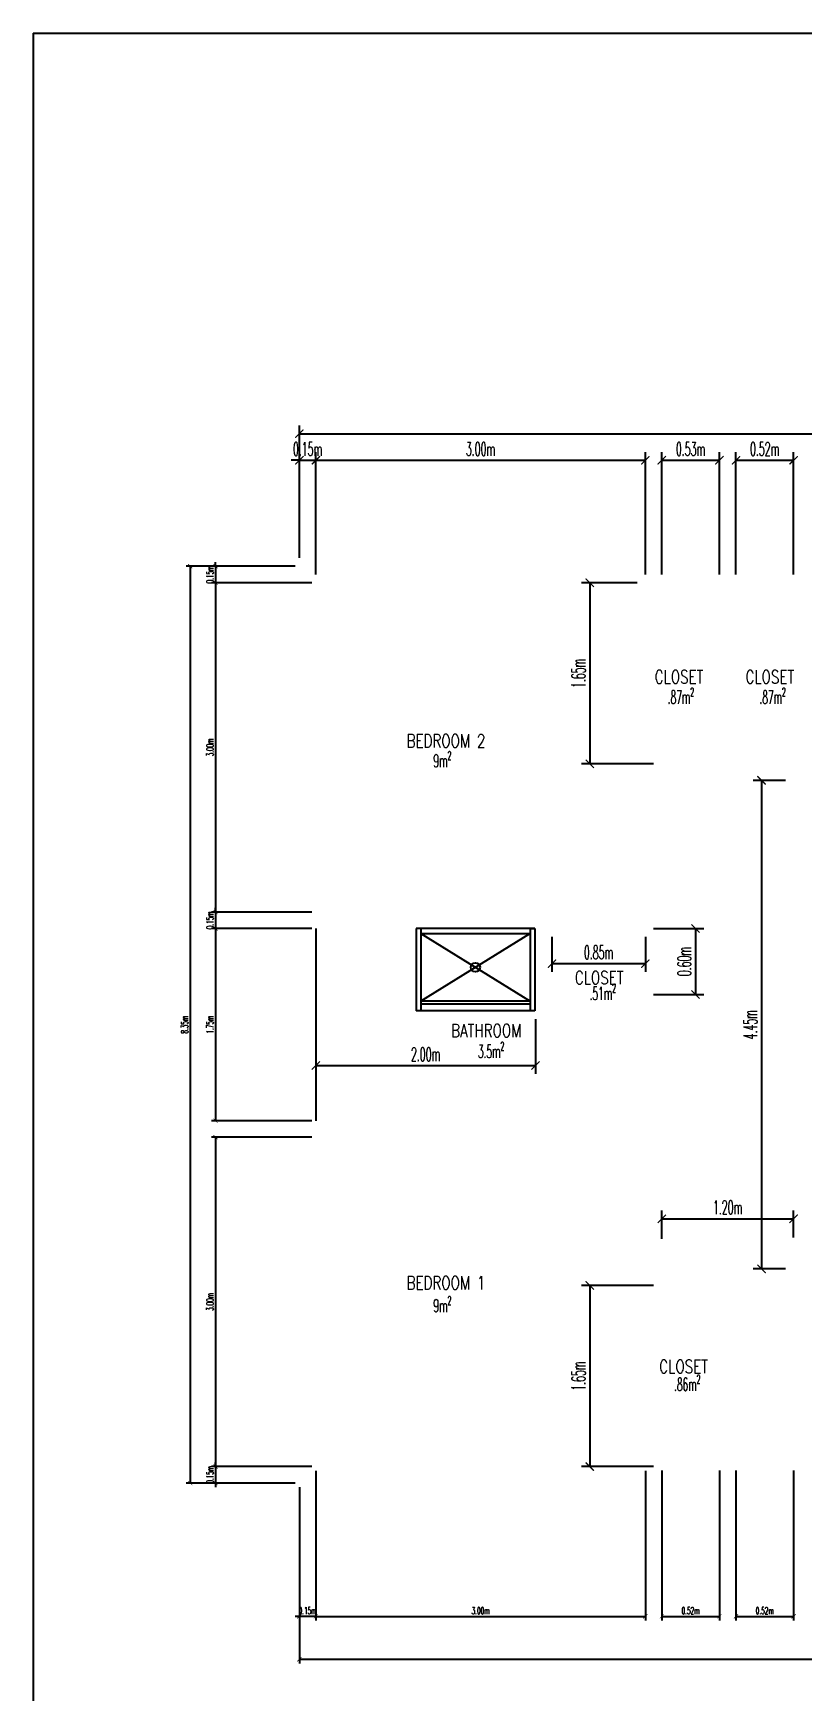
# Model space of a CAD drawing. Header units: metres. Extents: x 2200 to 70418, y 2356 to 27441.
# Drawn here: x 2200 to 9199, y 12325 to 27422 of the extents above; entities that cross this region are included whole.
import ezdxf

# ---------------------------------------------------------------- set-up
doc = ezdxf.new("R2010")
doc.units = ezdxf.units.M
doc.header["$LTSCALE"] = 0.5
doc.layers.get('Defpoints').update_dxf_attribs({"color": 140})
doc.layers.add('A-SKETCH', color=7, linetype='Continuous')
doc.layers.add('G-Anno-Dims', color=151, linetype='Continuous', lineweight=25)
doc.layers.add('P-Fixt', color=131, linetype='Continuous', lineweight=25)
doc.styles.add('Annotative', font='romans.shx', dxfattribs={"width": 0.5})
doc.styles.add('Arch-Dim', font='romans.shx', dxfattribs={"width": 0.5})
doc.styles.get("Standard").update_dxf_attribs({"font": 'romans.shx', "width": 0.75})
doc.dimstyles.new('Annotative m', dxfattribs={"dimscale": 100, "dimtxt": 2.5, "dimasz": 1.5, "dimexe": 1.5, "dimexo": 1.5, "dimgap": 0.8, "dimtad": 1, "dimlfac": 0.001, "dimzin": 3, "dimdsep": 46, "dimtxsty": 'Arch-Dim', "dimblk": 'ARCHTICK', "dimcen": 2.5, "dimazin": 2, "dimtfac": 0.75, "dimtix": 1, "dimtmove": 2, "dimatfit": 3, "dimfxl": 1, "dimtolj": 1, "dimtzin": 0, "dimarcsym": 0})

# ---------------------------------------------------------------- blocks, each defined once
blk = doc.blocks.new('_ArchTick')
at = {"color": 0, "linetype": 'ByBlock', "const_width": 0.15}
blk.add_lwpolyline([(-0.5, -0.5), (0.5, 0.5)], dxfattribs=at)
blk = doc.blocks.new('*D12')
at = {"layer": 'Defpoints', "color": 0}
for p in [(4774, 18517), (6774, 18517), (6774, 18020)]:
    blk.add_point(p, dxfattribs=at)
at = {"layer": 'G-Anno-Dims', "color": 0, "lineweight": -2}
for p, q in [((4774, 18442), (4774, 17945)), ((6774, 18442), (6774, 17945)), ((4774, 18020), (6774, 18020))]:
    blk.add_line(p, q, dxfattribs=at)
at = {"layer": 'G-Anno-Dims', "color": 0, "lineweight": -2, "xscale": 75, "yscale": 75, "zscale": 75, "rotation": 180}
blk.add_blockref('_ArchTick', (4774, 18020), dxfattribs=at)
at = {"layer": 'G-Anno-Dims', "color": 0, "lineweight": -2, "xscale": 75, "yscale": 75, "zscale": 75}
blk.add_blockref('_ArchTick', (6774, 18020), dxfattribs=at)
at = {"layer": 'G-Anno-Dims', "color": 0, "insert": (5774, 18122), "char_height": 125, "attachment_point": 5, "style": 'Arch-Dim'}
blk.add_mtext('\\A1;2.00m', dxfattribs=at)
blk = doc.blocks.new('*D13')
at = {"layer": 'Defpoints', "color": 0}
for p in [(6924, 19267), (7774, 19267), (7774, 18948)]:
    blk.add_point(p, dxfattribs=at)
at = {"layer": 'G-Anno-Dims', "color": 0, "lineweight": -2}
for p, q in [((6924, 19192), (6924, 18873)), ((7774, 19192), (7774, 18873)), ((6924, 18948), (7774, 18948))]:
    blk.add_line(p, q, dxfattribs=at)
at = {"layer": 'G-Anno-Dims', "color": 0, "lineweight": -2, "xscale": 75, "yscale": 75, "zscale": 75, "rotation": 180}
blk.add_blockref('_ArchTick', (6924, 18948), dxfattribs=at)
at = {"layer": 'G-Anno-Dims', "color": 0, "lineweight": -2, "xscale": 75, "yscale": 75, "zscale": 75}
blk.add_blockref('_ArchTick', (7774, 18948), dxfattribs=at)
at = {"layer": 'G-Anno-Dims', "color": 0, "insert": (7349, 19050), "char_height": 125, "attachment_point": 5, "style": 'Arch-Dim'}
blk.add_mtext('\\A1;0.85m', dxfattribs=at)
blk = doc.blocks.new('*D14')
at = {"layer": 'Defpoints', "color": 0}
for p in [(9124, 16624), (7924, 16367), (9124, 16378)]:
    blk.add_point(p, dxfattribs=at)
at = {"layer": 'G-Anno-Dims', "color": 0, "lineweight": -2}
for p, q in [((7924, 16442), (7924, 16699)), ((7924, 16624), (9124, 16624)), ((9124, 16453), (9124, 16699))]:
    blk.add_line(p, q, dxfattribs=at)
at = {"layer": 'G-Anno-Dims', "color": 0, "lineweight": -2, "xscale": 75, "yscale": 75, "zscale": 75, "rotation": 180}
blk.add_blockref('_ArchTick', (7924, 16624), dxfattribs=at)
at = {"layer": 'G-Anno-Dims', "color": 0, "lineweight": -2, "xscale": 75, "yscale": 75, "zscale": 75}
blk.add_blockref('_ArchTick', (9124, 16624), dxfattribs=at)
at = {"layer": 'G-Anno-Dims', "color": 0, "insert": (8524, 16727), "char_height": 125, "attachment_point": 5, "style": 'Arch-Dim'}
blk.add_mtext('\\A1;1.20m', dxfattribs=at)
blk = doc.blocks.new('*D15')
at = {"layer": 'Defpoints', "color": 0}
for p in [(7774, 22417), (7268, 20767), (7924, 20767)]:
    blk.add_point(p, dxfattribs=at)
at = {"layer": 'G-Anno-Dims', "color": 0, "lineweight": -2}
for p, q in [((7699, 22417), (7193, 22417)), ((7268, 22417), (7268, 20767)), ((7849, 20767), (7193, 20767))]:
    blk.add_line(p, q, dxfattribs=at)
at = {"layer": 'G-Anno-Dims', "color": 0, "lineweight": -2, "xscale": 75, "yscale": 75, "zscale": 75}
for p, rotation in [((7268, 22417), 90), ((7268, 20767), 270)]:
    blk.add_blockref('_ArchTick', p, dxfattribs=dict(at, rotation=rotation))
at = {"layer": 'G-Anno-Dims', "color": 0, "insert": (7165.5, 21592), "char_height": 125, "attachment_point": 5, "rotation": 90, "style": 'Arch-Dim'}
blk.add_mtext('\\A1;1.65m', dxfattribs=at)
blk = doc.blocks.new('*D16')
at = {"layer": 'Defpoints', "color": 0}
for p in [(9123.999511, 20617), (8832, 16167), (9123.999511, 16167)]:
    blk.add_point(p, dxfattribs=at)
at = {"layer": 'G-Anno-Dims', "color": 0, "lineweight": -2}
for p, q in [((9048.999511, 20617), (8757, 20617)), ((8832, 20617), (8832, 16167)), ((9048.999511, 16167), (8757, 16167))]:
    blk.add_line(p, q, dxfattribs=at)
at = {"layer": 'G-Anno-Dims', "color": 0, "lineweight": -2, "xscale": 75, "yscale": 75, "zscale": 75}
for p, rotation in [((8832, 20617), 90), ((8832, 16167), 270)]:
    blk.add_blockref('_ArchTick', p, dxfattribs=dict(at, rotation=rotation))
at = {"layer": 'G-Anno-Dims', "color": 0, "insert": (8729.5, 18392), "char_height": 125, "attachment_point": 5, "rotation": 90, "style": 'Arch-Dim'}
blk.add_mtext('\\A1;4.45m', dxfattribs=at)
blk = doc.blocks.new('*D17')
at = {"layer": 'Defpoints', "color": 0}
for p in [(7924, 16017), (7268, 14367), (7924, 14367)]:
    blk.add_point(p, dxfattribs=at)
at = {"layer": 'G-Anno-Dims', "color": 0, "lineweight": -2}
for p, q in [((7849, 16017), (7193, 16017)), ((7268, 16017), (7268, 14367)), ((7849, 14367), (7193, 14367))]:
    blk.add_line(p, q, dxfattribs=at)
at = {"layer": 'G-Anno-Dims', "color": 0, "lineweight": -2, "xscale": 75, "yscale": 75, "zscale": 75}
for p, rotation in [((7268, 16017), 90), ((7268, 14367), 270)]:
    blk.add_blockref('_ArchTick', p, dxfattribs=dict(at, rotation=rotation))
at = {"layer": 'G-Anno-Dims', "color": 0, "insert": (7165.5, 15192), "char_height": 125, "attachment_point": 5, "rotation": 90, "style": 'Arch-Dim'}
blk.add_mtext('\\A1;1.65m', dxfattribs=at)
blk = doc.blocks.new('*D18')
at = {"layer": 'Defpoints', "color": 0}
for p in [(7774, 19267), (7774, 18667), (8231, 18667)]:
    blk.add_point(p, dxfattribs=at)
at = {"layer": 'G-Anno-Dims', "color": 0, "lineweight": -2}
for p, q in [((7849, 19267), (8306, 19267)), ((8231, 19267), (8231, 18667)), ((7849, 18667), (8306, 18667))]:
    blk.add_line(p, q, dxfattribs=at)
at = {"layer": 'G-Anno-Dims', "color": 0, "lineweight": -2, "xscale": 75, "yscale": 75, "zscale": 75}
for p, rotation in [((8231, 19267), 90), ((8231, 18667), 270)]:
    blk.add_blockref('_ArchTick', p, dxfattribs=dict(at, rotation=rotation))
at = {"layer": 'G-Anno-Dims', "color": 0, "insert": (8128, 18967), "char_height": 125, "attachment_point": 5, "rotation": 90, "style": 'Arch-Dim'}
blk.add_mtext('\\A1;0.60m', dxfattribs=at)
blk = doc.blocks.new('*D22')
at = {"layer": 'Defpoints', "color": 0}
for p in [(19724, 23774), (4624, 22567), (19724, 22567)]:
    blk.add_point(p, dxfattribs=at)
at = {"layer": 'G-Anno-Dims', "color": 0, "lineweight": -2}
for p, q in [((4624, 22642), (4624, 23849)), ((4624, 23774), (19724, 23774)), ((19724, 22642), (19724, 23849))]:
    blk.add_line(p, q, dxfattribs=at)
at = {"layer": 'G-Anno-Dims', "color": 0, "lineweight": -2, "xscale": 75, "yscale": 75, "zscale": 75, "rotation": 180}
blk.add_blockref('_ArchTick', (4624, 23774), dxfattribs=at)
at = {"layer": 'G-Anno-Dims', "color": 0, "lineweight": -2, "xscale": 75, "yscale": 75, "zscale": 75}
blk.add_blockref('_ArchTick', (19724, 23774), dxfattribs=at)
at = {"layer": 'G-Anno-Dims', "color": 0, "insert": (12174, 23877), "char_height": 125, "attachment_point": 5, "style": 'Arch-Dim'}
blk.add_mtext('\\A1;15.10m', dxfattribs=at)
blk = doc.blocks.new('*D23')
at = {"layer": 'Defpoints', "color": 0}
for p in [(4774, 23532), (4624, 22567), (4774, 22417)]:
    blk.add_point(p, dxfattribs=at)
at = {"layer": 'G-Anno-Dims', "color": 0, "lineweight": -2}
for p, q in [((4624, 22642), (4624, 23607)), ((4774, 22492), (4774, 23607)), ((4624, 23532), (4549, 23532)), ((4624, 23532), (4774, 23532)), ((4774, 23532), (4849, 23532))]:
    blk.add_line(p, q, dxfattribs=at)
at = {"layer": 'G-Anno-Dims', "color": 0, "lineweight": -2, "xscale": 75, "yscale": 75, "zscale": 75}
blk.add_blockref('_ArchTick', (4624, 23532), dxfattribs=at)
at = {"layer": 'G-Anno-Dims', "color": 0, "lineweight": -2, "xscale": 75, "yscale": 75, "zscale": 75, "rotation": 180}
blk.add_blockref('_ArchTick', (4774, 23532), dxfattribs=at)
at = {"layer": 'G-Anno-Dims', "color": 0, "insert": (4699, 23634.5), "char_height": 125, "attachment_point": 5, "style": 'Arch-Dim'}
blk.add_mtext('\\A1;0.15m', dxfattribs=at)
blk = doc.blocks.new('*D24')
at = {"layer": 'Defpoints', "color": 0}
for p in [(7774, 23532), (4774, 22417), (7774, 22417)]:
    blk.add_point(p, dxfattribs=at)
at = {"layer": 'G-Anno-Dims', "color": 0, "lineweight": -2}
for p, q in [((4774, 22492), (4774, 23607)), ((7774, 22492), (7774, 23607)), ((4774, 23532), (7774, 23532))]:
    blk.add_line(p, q, dxfattribs=at)
at = {"layer": 'G-Anno-Dims', "color": 0, "lineweight": -2, "xscale": 75, "yscale": 75, "zscale": 75, "rotation": 180}
blk.add_blockref('_ArchTick', (4774, 23532), dxfattribs=at)
at = {"layer": 'G-Anno-Dims', "color": 0, "lineweight": -2, "xscale": 75, "yscale": 75, "zscale": 75}
blk.add_blockref('_ArchTick', (7774, 23532), dxfattribs=at)
at = {"layer": 'G-Anno-Dims', "color": 0, "insert": (6274, 23634.5), "char_height": 125, "attachment_point": 5, "style": 'Arch-Dim'}
blk.add_mtext('\\A1;3.00m', dxfattribs=at)
blk = doc.blocks.new('*D25')
at = {"layer": 'Defpoints', "color": 0}
for p in [(8449, 23532), (7924, 22417), (8449, 22417)]:
    blk.add_point(p, dxfattribs=at)
at = {"layer": 'G-Anno-Dims', "color": 0, "lineweight": -2}
for p, q in [((7924, 22492), (7924, 23607)), ((8449, 22492), (8449, 23607)), ((7924, 23532), (8449, 23532))]:
    blk.add_line(p, q, dxfattribs=at)
at = {"layer": 'G-Anno-Dims', "color": 0, "lineweight": -2, "xscale": 75, "yscale": 75, "zscale": 75, "rotation": 180}
blk.add_blockref('_ArchTick', (7924, 23532), dxfattribs=at)
at = {"layer": 'G-Anno-Dims', "color": 0, "lineweight": -2, "xscale": 75, "yscale": 75, "zscale": 75}
blk.add_blockref('_ArchTick', (8449, 23532), dxfattribs=at)
at = {"layer": 'G-Anno-Dims', "color": 0, "insert": (8186.5, 23634.5), "char_height": 125, "attachment_point": 5, "style": 'Arch-Dim'}
blk.add_mtext('\\A1;0.53m', dxfattribs=at)
blk = doc.blocks.new('*D26')
at = {"layer": 'Defpoints', "color": 0}
for p in [(9124, 23532), (8599, 22417), (9124, 22417)]:
    blk.add_point(p, dxfattribs=at)
at = {"layer": 'G-Anno-Dims', "color": 0, "lineweight": -2}
for p, q in [((8599, 22492), (8599, 23607)), ((9124, 22492), (9124, 23607)), ((8599, 23532), (9124, 23532))]:
    blk.add_line(p, q, dxfattribs=at)
at = {"layer": 'G-Anno-Dims', "color": 0, "lineweight": -2, "xscale": 75, "yscale": 75, "zscale": 75, "rotation": 180}
blk.add_blockref('_ArchTick', (8599, 23532), dxfattribs=at)
at = {"layer": 'G-Anno-Dims', "color": 0, "lineweight": -2, "xscale": 75, "yscale": 75, "zscale": 75}
blk.add_blockref('_ArchTick', (9124, 23532), dxfattribs=at)
at = {"layer": 'G-Anno-Dims', "color": 0, "insert": (8861, 23635), "char_height": 125, "attachment_point": 5, "style": 'Arch-Dim'}
blk.add_mtext('\\A1;0.52m', dxfattribs=at)
blk = doc.blocks.new('*D32')
at = {"layer": 'Defpoints', "color": 0}
for p in [(4624, 22567), (3630, 14217), (4624, 14217)]:
    blk.add_point(p, dxfattribs=at)
at = {"layer": 'G-Anno-Dims', "color": 0, "lineweight": -2}
for p, q in [((4586.5, 22567), (3592.5, 22567)), ((3630, 22567), (3630, 14217)), ((4586.5, 14217), (3592.5, 14217))]:
    blk.add_line(p, q, dxfattribs=at)
at = {"layer": 'G-Anno-Dims', "color": 0, "lineweight": -2, "xscale": 37.5, "yscale": 37.5, "zscale": 37.5}
for p, rotation in [((3630, 22567), 90), ((3630, 14217), 270)]:
    blk.add_blockref('_ArchTick', p, dxfattribs=dict(at, rotation=rotation))
at = {"layer": 'G-Anno-Dims', "color": 0, "insert": (3578.75, 18392), "char_height": 62.5, "attachment_point": 5, "rotation": 90, "style": 'Arch-Dim'}
blk.add_mtext('\\A1;8.35m', dxfattribs=at)
blk = doc.blocks.new('*D33')
at = {"layer": 'Defpoints', "color": 0}
for p in [(4624, 22567), (3861, 22417), (4774, 22417)]:
    blk.add_point(p, dxfattribs=at)
at = {"layer": 'G-Anno-Dims', "color": 0, "lineweight": -2}
for p, q in [((4586.5, 22567), (3823.5, 22567)), ((3861, 22567), (3861, 22604.5)), ((3861, 22567), (3861, 22417)), ((4736.5, 22417), (3823.5, 22417)), ((3861, 22417), (3861, 22379.5))]:
    blk.add_line(p, q, dxfattribs=at)
at = {"layer": 'G-Anno-Dims', "color": 0, "lineweight": -2, "xscale": 37.5, "yscale": 37.5, "zscale": 37.5}
for p, rotation in [((3861, 22567), 270), ((3861, 22417), 90)]:
    blk.add_blockref('_ArchTick', p, dxfattribs=dict(at, rotation=rotation))
at = {"layer": 'G-Anno-Dims', "color": 0, "insert": (3809.75, 22492), "char_height": 62.5, "attachment_point": 5, "rotation": 90, "style": 'Arch-Dim'}
blk.add_mtext('\\A1;0.15m', dxfattribs=at)
blk = doc.blocks.new('*D34')
at = {"layer": 'Defpoints', "color": 0}
for p in [(4774, 22417), (3861, 19417), (4774, 19417)]:
    blk.add_point(p, dxfattribs=at)
at = {"layer": 'G-Anno-Dims', "color": 0, "lineweight": -2}
for p, q in [((4736.5, 22417), (3823.5, 22417)), ((3861, 22417), (3861, 19417)), ((4736.5, 19417), (3823.5, 19417))]:
    blk.add_line(p, q, dxfattribs=at)
at = {"layer": 'G-Anno-Dims', "color": 0, "lineweight": -2, "xscale": 37.5, "yscale": 37.5, "zscale": 37.5}
for p, rotation in [((3861, 22417), 90), ((3861, 19417), 270)]:
    blk.add_blockref('_ArchTick', p, dxfattribs=dict(at, rotation=rotation))
at = {"layer": 'G-Anno-Dims', "color": 0, "insert": (3809.75, 20917), "char_height": 62.5, "attachment_point": 5, "rotation": 90, "style": 'Arch-Dim'}
blk.add_mtext('\\A1;3.00m', dxfattribs=at)
blk = doc.blocks.new('*D35')
at = {"layer": 'Defpoints', "color": 0}
for p in [(4774, 19417), (3861, 19267), (4774, 19267)]:
    blk.add_point(p, dxfattribs=at)
at = {"layer": 'G-Anno-Dims', "color": 0, "lineweight": -2}
for p, q in [((4736.5, 19417), (3823.5, 19417)), ((3861, 19417), (3861, 19454.5)), ((3861, 19417), (3861, 19267)), ((4736.5, 19267), (3823.5, 19267)), ((3861, 19267), (3861, 19229.5))]:
    blk.add_line(p, q, dxfattribs=at)
at = {"layer": 'G-Anno-Dims', "color": 0, "lineweight": -2, "xscale": 37.5, "yscale": 37.5, "zscale": 37.5}
for p, rotation in [((3861, 19417), 270), ((3861, 19267), 90)]:
    blk.add_blockref('_ArchTick', p, dxfattribs=dict(at, rotation=rotation))
at = {"layer": 'G-Anno-Dims', "color": 0, "insert": (3809.75, 19342), "char_height": 62.5, "attachment_point": 5, "rotation": 90, "style": 'Arch-Dim'}
blk.add_mtext('\\A1;0.15m', dxfattribs=at)
blk = doc.blocks.new('*D36')
at = {"layer": 'Defpoints', "color": 0}
for p in [(4774, 19267), (3861, 17517), (4774, 17517)]:
    blk.add_point(p, dxfattribs=at)
at = {"layer": 'G-Anno-Dims', "color": 0, "lineweight": -2}
for p, q in [((4736.5, 19267), (3823.5, 19267)), ((3861, 19267), (3861, 17517)), ((4736.5, 17517), (3823.5, 17517))]:
    blk.add_line(p, q, dxfattribs=at)
at = {"layer": 'G-Anno-Dims', "color": 0, "lineweight": -2, "xscale": 37.5, "yscale": 37.5, "zscale": 37.5}
for p, rotation in [((3861, 19267), 90), ((3861, 17517), 270)]:
    blk.add_blockref('_ArchTick', p, dxfattribs=dict(at, rotation=rotation))
at = {"layer": 'G-Anno-Dims', "color": 0, "insert": (3809.75, 18392), "char_height": 62.5, "attachment_point": 5, "rotation": 90, "style": 'Arch-Dim'}
blk.add_mtext('\\A1;1.75m', dxfattribs=at)
blk = doc.blocks.new('*D37')
at = {"layer": 'Defpoints', "color": 0}
for p in [(4774, 17367), (3861, 14367), (4774, 14367)]:
    blk.add_point(p, dxfattribs=at)
at = {"layer": 'G-Anno-Dims', "color": 0, "lineweight": -2}
for p, q in [((4736.5, 17367), (3823.5, 17367)), ((3861, 17367), (3861, 14367)), ((4736.5, 14367), (3823.5, 14367))]:
    blk.add_line(p, q, dxfattribs=at)
at = {"layer": 'G-Anno-Dims', "color": 0, "lineweight": -2, "xscale": 37.5, "yscale": 37.5, "zscale": 37.5}
for p, rotation in [((3861, 17367), 90), ((3861, 14367), 270)]:
    blk.add_blockref('_ArchTick', p, dxfattribs=dict(at, rotation=rotation))
at = {"layer": 'G-Anno-Dims', "color": 0, "insert": (3809.75, 15867), "char_height": 62.5, "attachment_point": 5, "rotation": 90, "style": 'Arch-Dim'}
blk.add_mtext('\\A1;3.00m', dxfattribs=at)
blk = doc.blocks.new('*D38')
at = {"layer": 'Defpoints', "color": 0}
for p in [(4774, 14367), (3861, 14217), (4624, 14217)]:
    blk.add_point(p, dxfattribs=at)
at = {"layer": 'G-Anno-Dims', "color": 0, "lineweight": -2}
for p, q in [((4736.5, 14367), (3823.5, 14367)), ((3861, 14367), (3861, 14404.5)), ((3861, 14367), (3861, 14217)), ((4586.5, 14217), (3823.5, 14217)), ((3861, 14217), (3861, 14179.5))]:
    blk.add_line(p, q, dxfattribs=at)
at = {"layer": 'G-Anno-Dims', "color": 0, "lineweight": -2, "xscale": 37.5, "yscale": 37.5, "zscale": 37.5}
for p, rotation in [((3861, 14367), 270), ((3861, 14217), 90)]:
    blk.add_blockref('_ArchTick', p, dxfattribs=dict(at, rotation=rotation))
at = {"layer": 'G-Anno-Dims', "color": 0, "insert": (3809.75, 14292), "char_height": 62.5, "attachment_point": 5, "rotation": 90, "style": 'Arch-Dim'}
blk.add_mtext('\\A1;0.15m', dxfattribs=at)
blk = doc.blocks.new('*D39')
at = {"layer": 'Defpoints', "color": 0}
for p in [(4624, 14217), (19724, 14217), (19724, 12612)]:
    blk.add_point(p, dxfattribs=at)
at = {"layer": 'G-Anno-Dims', "color": 0, "lineweight": -2}
for p, q in [((4624, 14180), (4624, 12575)), ((19724, 14180), (19724, 12575)), ((4624, 12612), (19724, 12612))]:
    blk.add_line(p, q, dxfattribs=at)
at = {"layer": 'G-Anno-Dims', "color": 0, "lineweight": -2, "xscale": 37.5, "yscale": 37.5, "zscale": 37.5, "rotation": 180}
blk.add_blockref('_ArchTick', (4624, 12612), dxfattribs=at)
at = {"layer": 'G-Anno-Dims', "color": 0, "lineweight": -2, "xscale": 37.5, "yscale": 37.5, "zscale": 37.5}
blk.add_blockref('_ArchTick', (19724, 12612), dxfattribs=at)
at = {"layer": 'G-Anno-Dims', "color": 0, "insert": (12174, 12663), "char_height": 62.5, "attachment_point": 5, "style": 'Arch-Dim'}
blk.add_mtext('\\A1;15.10m', dxfattribs=at)
blk = doc.blocks.new('*D40')
at = {"layer": 'Defpoints', "color": 0}
for p in [(4774, 14367), (4624, 14217), (4624, 13003)]:
    blk.add_point(p, dxfattribs=at)
at = {"layer": 'G-Anno-Dims', "color": 0, "lineweight": -2}
for p, q in [((4774, 14329.5), (4774, 12965.5)), ((4624, 14179.5), (4624, 12965.5)), ((4624, 13003), (4586.5, 13003)), ((4774, 13003), (4624, 13003)), ((4774, 13003), (4811.5, 13003))]:
    blk.add_line(p, q, dxfattribs=at)
at = {"layer": 'G-Anno-Dims', "color": 0, "lineweight": -2, "xscale": 37.5, "yscale": 37.5, "zscale": 37.5}
blk.add_blockref('_ArchTick', (4624, 13003), dxfattribs=at)
at = {"layer": 'G-Anno-Dims', "color": 0, "lineweight": -2, "xscale": 37.5, "yscale": 37.5, "zscale": 37.5, "rotation": 180}
blk.add_blockref('_ArchTick', (4774, 13003), dxfattribs=at)
at = {"layer": 'G-Anno-Dims', "color": 0, "insert": (4699, 13054.25), "char_height": 62.5, "attachment_point": 5, "style": 'Arch-Dim'}
blk.add_mtext('\\A1;0.15m', dxfattribs=at)
blk = doc.blocks.new('*D41')
at = {"layer": 'Defpoints', "color": 0}
for p in [(4774, 14367), (7774, 14367), (7774, 13003)]:
    blk.add_point(p, dxfattribs=at)
at = {"layer": 'G-Anno-Dims', "color": 0, "lineweight": -2}
for p, q in [((4774, 14329.5), (4774, 12965.5)), ((7774, 14329.5), (7774, 12965.5)), ((4774, 13003), (7774, 13003))]:
    blk.add_line(p, q, dxfattribs=at)
at = {"layer": 'G-Anno-Dims', "color": 0, "lineweight": -2, "xscale": 37.5, "yscale": 37.5, "zscale": 37.5, "rotation": 180}
blk.add_blockref('_ArchTick', (4774, 13003), dxfattribs=at)
at = {"layer": 'G-Anno-Dims', "color": 0, "lineweight": -2, "xscale": 37.5, "yscale": 37.5, "zscale": 37.5}
blk.add_blockref('_ArchTick', (7774, 13003), dxfattribs=at)
at = {"layer": 'G-Anno-Dims', "color": 0, "insert": (6274, 13054.25), "char_height": 62.5, "attachment_point": 5, "style": 'Arch-Dim'}
blk.add_mtext('\\A1;3.00m', dxfattribs=at)
blk = doc.blocks.new('*D42')
at = {"layer": 'Defpoints', "color": 0}
for p in [(7924, 14367), (8449, 14367), (8449, 13003)]:
    blk.add_point(p, dxfattribs=at)
at = {"layer": 'G-Anno-Dims', "color": 0, "lineweight": -2}
for p, q in [((7924, 14330), (7924, 12966)), ((8449, 14330), (8449, 12966)), ((7924, 13003), (8449, 13003))]:
    blk.add_line(p, q, dxfattribs=at)
at = {"layer": 'G-Anno-Dims', "color": 0, "lineweight": -2, "xscale": 37.5, "yscale": 37.5, "zscale": 37.5, "rotation": 180}
blk.add_blockref('_ArchTick', (7924, 13003), dxfattribs=at)
at = {"layer": 'G-Anno-Dims', "color": 0, "lineweight": -2, "xscale": 37.5, "yscale": 37.5, "zscale": 37.5}
blk.add_blockref('_ArchTick', (8449, 13003), dxfattribs=at)
at = {"layer": 'G-Anno-Dims', "color": 0, "insert": (8186, 13054), "char_height": 62.5, "attachment_point": 5, "style": 'Arch-Dim'}
blk.add_mtext('\\A1;0.52m', dxfattribs=at)
blk = doc.blocks.new('*D43')
at = {"layer": 'Defpoints', "color": 0}
for p in [(8599, 14367), (9124, 14367), (9124, 13003)]:
    blk.add_point(p, dxfattribs=at)
at = {"layer": 'G-Anno-Dims', "color": 0, "lineweight": -2}
for p, q in [((8599, 14330), (8599, 12966)), ((9124, 14330), (9124, 12966)), ((8599, 13003), (9124, 13003))]:
    blk.add_line(p, q, dxfattribs=at)
at = {"layer": 'G-Anno-Dims', "color": 0, "lineweight": -2, "xscale": 37.5, "yscale": 37.5, "zscale": 37.5, "rotation": 180}
blk.add_blockref('_ArchTick', (8599, 13003), dxfattribs=at)
at = {"layer": 'G-Anno-Dims', "color": 0, "lineweight": -2, "xscale": 37.5, "yscale": 37.5, "zscale": 37.5}
blk.add_blockref('_ArchTick', (9124, 13003), dxfattribs=at)
at = {"layer": 'G-Anno-Dims', "color": 0, "insert": (8861, 13054), "char_height": 62.5, "attachment_point": 5, "style": 'Arch-Dim'}
blk.add_mtext('\\A1;0.52m', dxfattribs=at)
blk = doc.blocks.new('SHOWER')
at = {"layer": 'P-Fixt'}
for p, q in [((6774, 19267), (5691, 19267)), ((5691, 19267), (5691, 18517)), ((5736, 19267), (5736, 18517)), ((5736, 19222), (6729, 19222)), ((5736, 19222), (6729, 18607)), ((6729, 19222), (5736, 18607)), ((6729, 19267), (6729, 18517)), ((6729, 19267), (6774, 19267)), ((6774, 19267), (6774, 18517)), ((6729, 18607), (5736, 18607)), ((6729, 18577), (5736, 18577)), ((6774, 18517), (5691, 18517))]:
    blk.add_line(p, q, dxfattribs=at)
blk.add_circle((6232, 18914), 41.7, dxfattribs=at)

msp = doc.modelspace()

# ---------------------------------------------------------------- linework, layer by layer
at = {"layer": 'A-SKETCH'}
for p, q in [((2200, 27422), (22200, 27422)), ((2200, 27422), (2200, 2422)), ((4774, 19267), (4774, 17517))]:
    msp.add_line(p, q, dxfattribs=at)

# ---------------------------------------------------------------- block references
at = {"layer": 'P-Fixt'}
msp.add_blockref('SHOWER', (-5, 0), dxfattribs=at)

# ---------------------------------------------------------------- texts
at = {"style": 'Annotative', "width": 0.75}
for s, p in [('CLOSET', (7859, 21500)), ('CLOSET', (8686, 21500)), ('BEDROOM 2', (5600, 20916)), ('CLOSET', (7132, 18760)), ('BEDROOM 1', (5600, 15981)), ('CLOSET', (7901, 15218))]:
    msp.add_text(s, height=120, dxfattribs=at).set_placement(p)
at = {"width": 0.75}
msp.add_text('BATHROOM', height=120, dxfattribs=at).set_placement((6005.066, 18277.696))
at = {"char_height": 120, "attachment_point": 1, "style": 'Arch-Dim'}
for s, insert in [('.87m{\\H1.0833x;²}', (7978, 21444.495)), ('.87m{\\H1.0833x;²}', (8813, 21444.495)), ('9m{\\H1.0833x;²}', (5845, 20865.495)), ('.51m{\\H1.0833x;²}', (7267, 18746.495)), ('3.5m{\\H1.0833x;²}', (6250.066, 18218.191)), ('9m{\\H1.0833x;²}', (5845, 15902.495)), ('.86m{\\H1.0833x;²}', (8036, 15186))]:
    msp.add_mtext_dynamic_manual_height_columns(s, width=234, gutter_width=1, heights=[0], dxfattribs=dict(at, insert=insert))

# ---------------------------------------------------------------- dimensions: what is measured, and where the dimension line sits
at = {"layer": 'G-Anno-Dims'}
for base, p1, p2, picture, middle in [((19724, 23774), (4624, 22567), (19724, 22567), '*D22', (12174, 23876.5)), ((4774, 23532), (4624, 22567), (4774, 22417), '*D23', (4699, 23634.5)), ((7774, 23532), (4774, 22417), (7774, 22417), '*D24', (6274, 23634.5)), ((8449, 23532), (7924, 22417), (8449, 22417), '*D25', (8186.5, 23634.5)), ((9123.9995, 23532), (8599, 22417), (9123.9995, 22417), '*D26', (8861.4998, 23634.5)), ((7774, 18948), (6924, 19267), (7774, 19267), '*D13', (7349, 19050.5)), ((6774, 18020), (4774, 18517), (6774, 18517), '*D12', (5774, 18122.5)), ((9124, 16624), (7924, 16367), (9124, 16378), '*D14', (8524, 16726.5)), ((4624, 13003), (4774, 14367), (4624, 14217), '*D40', (4699, 13054.25)), ((7774, 13003), (4774, 14367), (7774, 14367), '*D41', (6274, 13054.25)), ((8448.9998, 13003), (7924, 14367), (8448.9998, 14367), '*D42', (8186.4999, 13054.25)), ((9123.9995, 13003), (8598.9998, 14367), (9123.9995, 14367), '*D43', (8861.4996, 13054.25)), ((19724, 12612), (4624, 14217), (19724, 14217), '*D39', (12174, 12663.25))]:
    dim = msp.add_linear_dim(base=base, p1=p1, p2=p2, dimstyle='Annotative m', override={"dimpost": 'm'}, dxfattribs=at)
    dim.commit()
    dim.dimension.update_dxf_attribs({"geometry": picture, "text_midpoint": middle})
for base, p1, p2, picture, middle in [((3630, 14217), (4624, 22567), (4624, 14217), '*D32', (3578.75, 18392)), ((3861, 22417), (4624, 22567), (4774, 22417), '*D33', (3809.75, 22492)), ((3861, 19417), (4774, 22417), (4774, 19417), '*D34', (3809.75, 20917)), ((7268, 20767), (7774, 22417), (7924, 20767), '*D15', (7165.5, 21592)), ((8832, 16167), (9124, 20617), (9124, 16167), '*D16', (8729.5, 18392)), ((3861, 19267), (4774, 19417), (4774, 19267), '*D35', (3809.75, 19342)), ((3861, 17517), (4774, 19267), (4774, 17517), '*D36', (3809.75, 18392)), ((8231, 18667), (7774, 19267), (7774, 18667), '*D18', (8128.5, 18967)), ((3861, 14367), (4774, 17367), (4774, 14367), '*D37', (3809.75, 15867)), ((7268, 14367), (7924, 16017), (7924, 14367), '*D17', (7165.5, 15192)), ((3861, 14217), (4774, 14367), (4624, 14217), '*D38', (3809.75, 14292))]:
    dim = msp.add_linear_dim(base=base, p1=p1, p2=p2, angle=90, dimstyle='Annotative m', override={"dimpost": 'm'}, dxfattribs=at)
    dim.commit()
    dim.dimension.update_dxf_attribs({"geometry": picture, "text_midpoint": middle})

doc.saveas('drawing.dxf')
